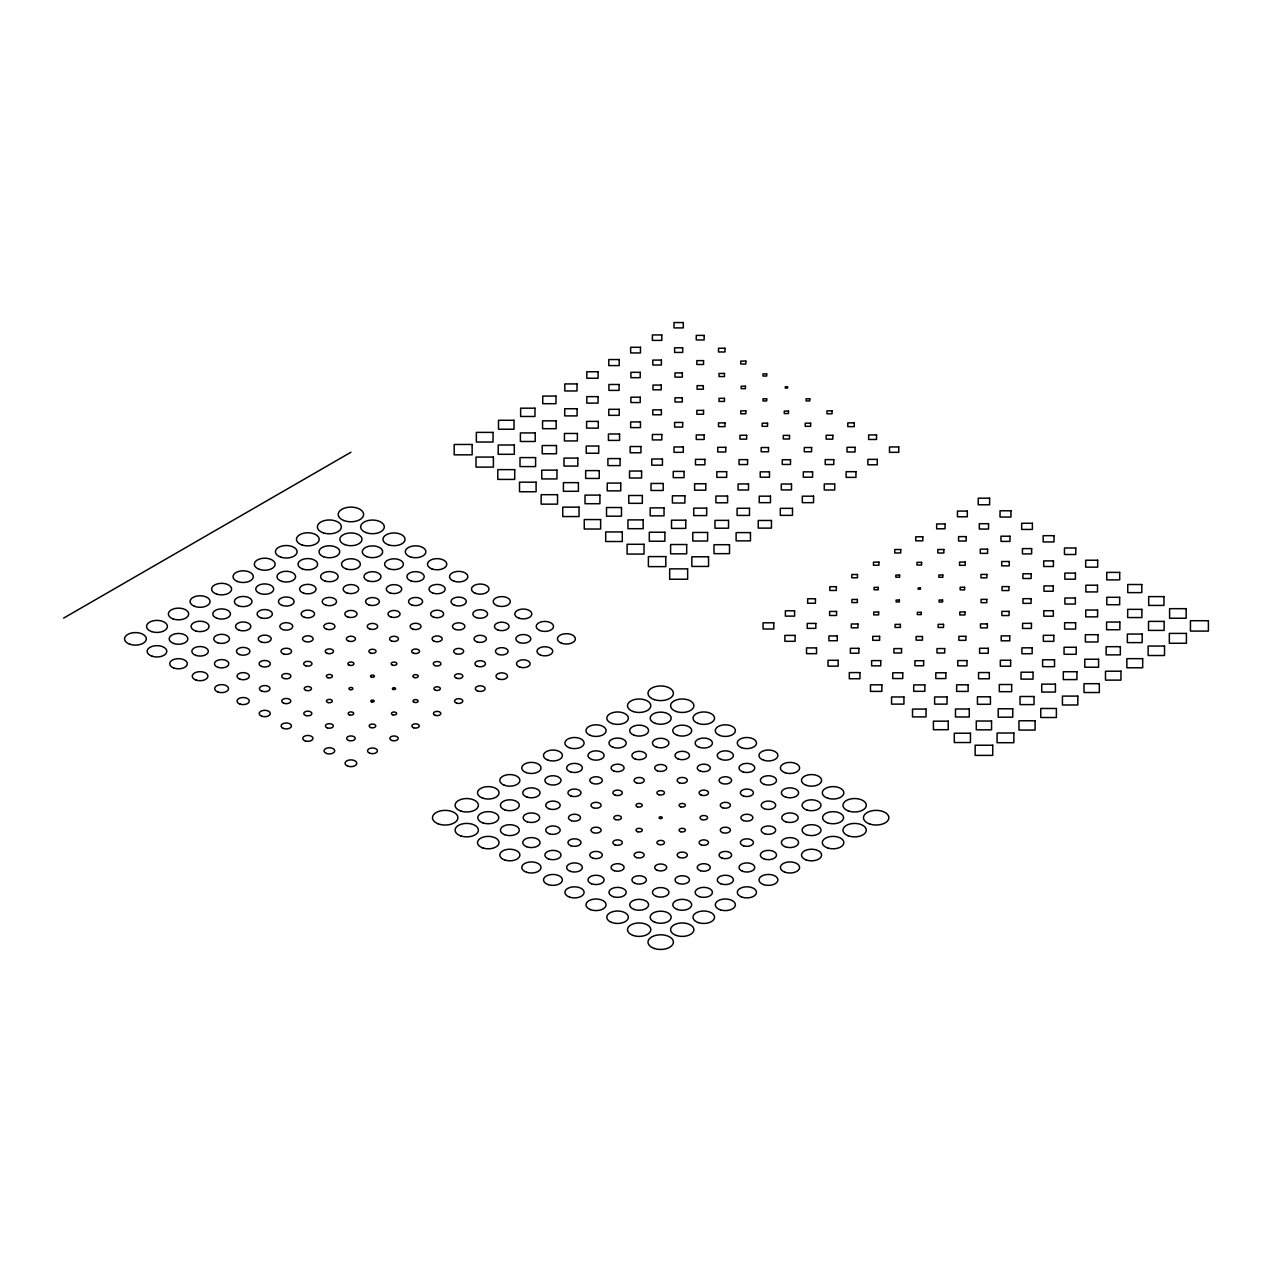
<?xml version="1.0" encoding="UTF-8"?>
<svg xmlns="http://www.w3.org/2000/svg" width="1272" height="1272" viewBox="0 0 1272 1272"><rect width="100%" height="100%" fill="white"/><g stroke="black" fill="none" stroke-linecap="round" stroke-linejoin="round"><path stroke-width="1.5" d="M63.6 618.128L350.929 452.244M683.287 322.547L674.001 322.547L674.001 327.906L683.287 327.906L683.287 322.547M661.806 334.949L652.393 334.949L652.393 340.387L661.806 340.387L661.806 334.949M704.132 335.395L696.261 335.395L696.261 339.942L704.132 339.942L704.132 335.395M640.468 347.288L630.642 347.288L630.642 352.948L640.468 352.948L640.468 347.288M682.682 347.797L674.621 347.797L674.621 352.439L682.682 352.439L682.682 347.797M724.992 348.242L718.505 348.242L718.505 351.978L724.992 351.978L724.992 348.242M619.226 359.547L608.779 359.547L608.779 365.573L619.226 365.573L619.226 359.547M661.376 360.087L652.822 360.087L652.822 365.016L661.376 365.016L661.376 360.087M703.543 360.628L696.849 360.628L696.849 364.492L703.543 364.492L703.543 360.628M745.837 361.089L740.765 361.089L740.765 364.015L745.837 364.015L745.837 361.089M598.078 371.758L586.821 371.758L586.821 378.245L598.078 378.245L598.078 371.758M640.198 372.314L630.912 372.314L630.912 377.673L640.198 377.673L640.198 372.314M682.317 372.887L674.987 372.887L674.987 377.116L682.317 377.116L682.317 372.887M724.452 373.443L719.046 373.443L719.046 376.56L724.452 376.56L724.452 373.443M766.682 373.936L763.009 373.936L763.009 376.051L766.682 376.051L766.682 373.936M576.995 383.921L564.816 383.921L564.816 390.965L576.995 390.965L576.995 383.921M619.098 384.494L608.906 384.494L608.906 390.393L619.098 390.393L619.098 384.494M661.217 385.066L652.997 385.066L652.997 389.82L661.217 389.82L661.217 385.066M703.321 385.639L697.088 385.639L697.088 389.232L703.321 389.232L703.321 385.639M745.424 386.211L741.178 386.211L741.178 388.66L745.424 388.66L745.424 386.211M787.527 386.783L785.269 386.783L785.269 388.087L787.527 388.087L787.527 386.783M555.975 396.069L542.747 396.069L542.747 403.701L555.975 403.701L555.975 396.069M598.078 396.625L586.821 396.625L586.821 403.129L598.078 403.129L598.078 396.625M640.198 397.198L630.912 397.198L630.912 402.556L640.198 402.556L640.198 397.198M682.317 397.77L674.987 397.77L674.987 402L682.317 402L682.317 397.77M724.452 398.327L719.046 398.327L719.046 401.443L724.452 401.443L724.452 398.327M766.682 398.82L763.009 398.82L763.009 400.934L766.682 400.934L766.682 398.82M809.771 398.82L806.114 398.82L806.114 400.934L809.771 400.934L809.771 398.82M534.971 408.185L520.63 408.185L520.63 416.469L534.971 416.469L534.971 408.185M577.091 408.741L564.704 408.741L564.704 415.896L577.091 415.896L577.091 408.741M619.226 409.314L608.779 409.314L608.779 415.34L619.226 415.34L619.226 409.314M661.376 409.854L652.822 409.854L652.822 414.783L661.376 414.783L661.376 409.854M703.543 410.395L696.849 410.395L696.849 414.259L703.543 414.259L703.543 410.395M745.837 410.856L740.765 410.856L740.765 413.782L745.837 413.782L745.837 410.856M788.513 411.095L784.268 411.095L784.268 413.543L788.513 413.543L788.513 411.095M832.031 410.856L826.959 410.856L826.959 413.782L832.031 413.782L832.031 410.856M514.015 420.285L498.497 420.285L498.497 429.236L514.015 429.236L514.015 420.285M556.15 420.841L542.572 420.841L542.572 428.68L556.15 428.68L556.15 420.841M598.285 421.398L586.615 421.398L586.615 428.139L598.285 428.139L598.285 421.398M640.468 421.922L630.642 421.922L630.642 427.599L640.468 427.599L640.468 421.922M682.682 422.447L674.621 422.447L674.621 427.09L682.682 427.09L682.682 422.447M724.992 422.892L718.505 422.892L718.505 426.629L724.992 426.629L724.992 422.892M854.275 422.892L847.804 422.892L847.804 426.629L854.275 426.629L854.275 422.892M767.541 423.21L762.151 423.21L762.151 426.327L767.541 426.327L767.541 423.21M810.646 423.21L805.24 423.21L805.24 426.327L810.646 426.327L810.646 423.21M493.059 432.385L476.348 432.385L476.348 442.036L493.059 442.036L493.059 432.385M535.21 432.925L520.391 432.925L520.391 441.479L535.21 441.479L535.21 432.925M577.377 433.466L564.434 433.466L564.434 440.939L577.377 440.939L577.377 433.466M619.575 433.99L608.429 433.99L608.429 440.414L619.575 440.414L619.575 433.99M661.806 434.483L652.393 434.483L652.393 439.921L661.806 439.921L661.806 434.483M704.132 434.929L696.261 434.929L696.261 439.476L704.132 439.476L704.132 434.929M876.535 434.929L868.649 434.929L868.649 439.476L876.535 439.476L876.535 434.929M746.648 435.278L739.938 435.278L739.938 439.142L746.648 439.142L746.648 435.278M789.515 435.406L783.282 435.406L783.282 438.999L789.515 438.999L789.515 435.406M832.842 435.278L826.148 435.278L826.148 439.142L832.842 439.142L832.842 435.278M472.135 444.469L454.183 444.469L454.183 454.835L472.135 454.835L472.135 444.469M514.301 445.009L498.211 445.009L498.211 454.295L514.301 454.295L514.301 445.009M556.484 445.534L542.222 445.534L542.222 453.754L556.484 453.754L556.484 445.534M598.699 446.043L586.217 446.043L586.217 453.245L598.699 453.245L598.699 446.043M640.945 446.536L630.149 446.536L630.149 452.768L640.945 452.768L640.945 446.536M683.287 446.965L674.001 446.965L674.001 452.323L683.287 452.323L683.287 446.965M898.779 446.965L889.494 446.965L889.494 452.323L898.779 452.323L898.779 446.965M725.771 447.315L717.726 447.315L717.726 451.973L725.771 451.973L725.771 447.315M855.07 447.315L847.025 447.315L847.025 451.973L855.07 451.973L855.07 447.315M768.511 447.537L761.181 447.537L761.181 451.767L768.511 451.767L768.511 447.537M811.6 447.537L804.286 447.537L804.286 451.767L811.6 451.767L811.6 447.537M493.393 457.077L476.014 457.077L476.014 467.11L493.393 467.11L493.393 457.077M535.592 457.586L520.01 457.586L520.01 466.586L535.592 466.586L535.592 457.586M577.822 458.095L563.989 458.095L563.989 466.077L577.822 466.077L577.822 458.095M620.1 458.572L607.905 458.572L607.905 465.6L620.1 465.6L620.1 458.572M662.442 459.001L651.757 459.001L651.757 465.17L662.442 465.17L662.442 459.001M704.911 459.367L695.482 459.367L695.482 464.805L704.911 464.805L704.911 459.367M877.298 459.367L867.886 459.367L867.886 464.805L877.298 464.805L877.298 459.367M747.57 459.621L739.032 459.621L739.032 464.55L747.57 464.55L747.57 459.621M790.5 459.717L782.28 459.717L782.28 464.455L790.5 464.455L790.5 459.717M833.764 459.621L825.226 459.621L825.226 464.55L833.764 464.55L833.764 459.621M514.715 469.638L497.797 469.638L497.797 479.417L514.715 479.417L514.715 469.638M556.961 470.147L541.745 470.147L541.745 478.924L556.961 478.924L556.961 470.147M599.239 470.608L585.661 470.608L585.661 478.447L599.239 478.447L599.239 470.608M641.597 471.038L629.513 471.038L629.513 478.018L641.597 478.018L641.597 471.038M684.05 471.403L673.254 471.403L673.254 477.652L684.05 477.652L684.05 471.403M726.662 471.689L716.836 471.689L716.836 477.366L726.662 477.366L726.662 471.689M855.961 471.689L846.134 471.689L846.134 477.366L855.961 477.366L855.961 471.689M769.481 471.848L760.211 471.848L760.211 477.207L769.481 477.207L769.481 471.848M812.585 471.848L803.3 471.848L803.3 477.207L812.585 477.207L812.585 471.848M536.1 482.183L519.517 482.183L519.517 491.755L536.1 491.755L536.1 482.183M578.394 482.645L563.417 482.645L563.417 491.294L578.394 491.294L578.394 482.645M620.752 483.074L607.253 483.074L607.253 490.865L620.752 490.865L620.752 483.074M663.189 483.455L651.01 483.455L651.01 490.483L663.189 490.483L663.189 483.455M705.769 483.758L694.623 483.758L694.623 490.181L705.769 490.181L705.769 483.758M748.524 483.948L738.078 483.948L738.078 489.99L748.524 489.99L748.524 483.948M834.718 483.948L824.272 483.948L824.272 489.99L834.718 489.99L834.718 483.948M791.502 484.028L781.294 484.028L781.294 489.911L791.502 489.911L791.502 484.028M557.534 494.681L541.172 494.681L541.172 504.141L557.534 504.141L557.534 494.681M599.907 495.11L585.009 495.11L585.009 503.712L599.907 503.712L599.907 495.11M642.344 495.492L628.765 495.492L628.765 503.33L642.344 503.33L642.344 495.492M684.893 495.81L672.411 495.81L672.411 503.012L684.893 503.012L684.893 495.81M727.584 496.032L715.913 496.032L715.913 502.79L727.584 502.79L727.584 496.032M770.466 496.16L759.225 496.16L759.225 502.663L770.466 502.663L770.466 496.16M813.571 496.16L802.314 496.16L802.314 502.663L813.571 502.663L813.571 496.16M989.632 498.195L978.232 498.195L978.232 504.777L989.632 504.777L989.632 498.195M579.046 507.146L562.749 507.146L562.749 516.559L579.046 516.559L579.046 507.146M621.483 507.528L606.521 507.528L606.521 516.178L621.483 516.178L621.483 507.528M664.016 507.862L650.183 507.862L650.183 515.844L664.016 515.844L664.016 507.862M706.676 508.116L693.717 508.116L693.717 515.589L706.676 515.589L706.676 508.116M749.494 508.275L737.108 508.275L737.108 515.43L749.494 515.43L749.494 508.275M792.488 508.339L780.308 508.339L780.308 515.367L792.488 515.367L792.488 508.339M1010.938 510.772L1000.031 510.772L1000.031 517.068L1010.938 517.068L1010.938 510.772M967.308 511.09L957.45 511.09L957.45 516.766L967.308 516.766L967.308 511.09M600.638 519.564L584.261 519.564L584.261 529.025L600.638 529.025L600.638 519.564M643.155 519.898L627.955 519.898L627.955 528.691L643.155 528.691L643.155 519.898M685.783 520.184L671.521 520.184L671.521 528.405L685.783 528.405L685.783 520.184M728.538 520.375L714.959 520.375L714.959 528.214L728.538 528.214L728.538 520.375M771.452 520.471L758.239 520.471L758.239 528.119L771.452 528.119L771.452 520.471M1032.387 523.269L1021.67 523.269L1021.67 529.454L1032.387 529.454L1032.387 523.269M988.551 523.698L979.297 523.698L979.297 529.041L988.551 529.041L988.551 523.698M945.017 523.953L936.653 523.953L936.653 528.786L945.017 528.786L945.017 523.953M622.294 531.95L605.711 531.95L605.711 541.522L622.294 541.522L622.294 531.95M664.89 532.237L649.308 532.237L649.308 541.236L664.89 541.236L664.89 532.237M707.614 532.459L692.795 532.459L692.795 541.013L707.614 541.013L707.614 532.459M750.464 532.602L736.122 532.602L736.122 540.87L750.464 540.87L750.464 532.602M1054.011 535.671L1043.151 535.671L1043.151 541.936L1054.011 541.936L1054.011 535.671M1009.984 536.212L1000.969 536.212L1000.969 541.411L1009.984 541.411L1009.984 536.212M966.195 536.609L958.563 536.609L958.563 541.013L966.195 541.013L966.195 536.609M922.804 536.784L915.761 536.784L915.761 540.838L922.804 540.838L922.804 536.784M644.014 544.289L627.096 544.289L627.096 554.067L644.014 554.067L644.014 544.289M686.689 544.527L670.598 544.527L670.598 553.829L686.689 553.829L686.689 544.527M729.508 544.702L713.99 544.702L713.99 553.654L729.508 553.654L729.508 544.702M1075.778 547.994L1064.473 547.994L1064.473 554.513L1075.778 554.513L1075.778 547.994M1031.624 548.598L1022.434 548.598L1022.434 553.908L1031.624 553.908L1031.624 548.598M987.597 549.138L980.267 549.138L980.267 553.368L987.597 553.368L987.597 549.138M900.719 549.52L894.757 549.52L894.757 552.97L900.719 552.97L900.719 549.52M943.856 549.504L937.798 549.504L937.798 553.002L943.856 553.002L943.856 549.504M665.797 556.595L648.402 556.595L648.402 566.628L665.797 566.628L665.797 556.595M708.552 556.786L691.841 556.786L691.841 566.438L708.552 566.438L708.552 556.786M1097.672 560.221L1085.668 560.221L1085.668 567.153L1097.672 567.153L1097.672 560.221M1053.439 560.888L1043.708 560.888L1043.708 566.501L1053.439 566.501L1053.439 560.888M1009.253 561.509L1001.7 561.509L1001.7 565.865L1009.253 565.865L1009.253 561.509M878.904 562.129L873.467 562.129L873.467 565.261L878.904 565.261L878.904 562.129M965.194 562.065L959.565 562.065L959.565 565.325L965.194 565.325L965.194 562.065M921.596 562.351L916.969 562.351L916.969 565.022L921.596 565.022L921.596 562.351M687.627 568.87L669.676 568.87L669.676 579.237L687.627 579.237L687.627 568.87M1119.694 572.4L1106.751 572.4L1106.751 579.873L1119.694 579.873L1119.694 572.4M1075.412 573.084L1064.839 573.084L1064.839 579.189L1075.412 579.189L1075.412 573.084M1031.131 573.767L1022.911 573.767L1022.911 578.506L1031.131 578.506L1031.131 573.767M857.471 574.499L851.811 574.499L851.811 577.774L857.471 577.774L857.471 574.499M986.897 574.419L980.966 574.419L980.966 577.854L986.897 577.854L986.897 574.419M899.606 575.055L895.854 575.055L895.854 577.218L899.606 577.218L899.606 575.055M942.806 574.992L938.863 574.992L938.863 577.265L942.806 577.265L942.806 574.992M1141.795 584.516L1127.755 584.516L1127.755 592.625L1141.795 592.625L1141.795 584.516M1097.497 585.215L1085.859 585.215L1085.859 591.925L1097.497 591.925L1097.497 585.215M1053.2 585.915L1043.962 585.915L1043.962 591.242L1053.2 591.242L1053.2 585.915M836.356 586.678L829.821 586.678L829.821 590.462L836.356 590.462L836.356 586.678M1008.903 586.599L1002.05 586.599L1002.05 590.542L1008.903 590.542L1008.903 586.599M964.605 587.282L960.153 587.282L960.153 589.858L964.605 589.858L964.605 587.282M878.268 587.378L874.103 587.378L874.103 589.779L878.268 589.779L878.268 587.378M920.419 587.918L918.146 587.918L918.146 589.222L920.419 589.222L920.419 587.918M1163.944 596.616L1148.696 596.616L1148.696 605.424L1163.944 605.424L1163.944 596.616M1119.662 597.299L1106.799 597.299L1106.799 604.725L1119.662 604.725L1119.662 597.299M1075.365 597.999L1064.887 597.999L1064.887 604.041L1075.365 604.041L1075.365 597.999M1031.067 598.683L1022.99 598.683L1022.99 603.357L1031.067 603.357L1031.067 598.683M815.432 598.762L807.64 598.762L807.64 603.262L815.432 603.262L815.432 598.762M857.344 599.446L851.922 599.446L851.922 602.578L857.344 602.578L857.344 599.446M986.786 599.366L981.062 599.366L981.062 602.674L986.786 602.674L986.786 599.366M942.568 600.018L939.086 600.018L939.086 602.022L942.568 602.022L942.568 600.018M899.352 600.082L896.124 600.082L896.124 601.942L899.352 601.942L899.352 600.082M1186.156 608.668L1169.588 608.668L1169.588 618.24L1186.156 618.24L1186.156 608.668M1141.874 609.352L1127.676 609.352L1127.676 617.556L1141.874 617.556L1141.874 609.352M1097.593 610.035L1085.747 610.035L1085.747 616.872L1097.593 616.872L1097.593 610.035M794.603 610.798L785.38 610.798L785.38 616.125L794.603 616.125L794.603 610.798M1053.327 610.719L1043.819 610.719L1043.819 616.205L1053.327 616.205L1053.327 610.719M836.563 611.45L829.598 611.45L829.598 615.473L836.563 615.473L836.563 611.45M1009.094 611.371L1001.859 611.371L1001.859 615.553L1009.094 615.553L1009.094 611.371M964.955 611.975L959.803 611.975L959.803 614.948L964.955 614.948L964.955 611.975M878.65 612.039L873.721 612.039L873.721 614.885L878.65 614.885L878.65 612.039M921.246 612.325L917.319 612.325L917.319 614.599L921.246 614.599L921.246 612.325M1208.4 620.72L1190.449 620.72L1190.449 631.087L1208.4 631.087L1208.4 620.72M1164.134 621.388L1148.521 621.388L1148.521 630.403L1164.134 630.403L1164.134 621.388M1119.869 622.056L1106.576 622.056L1106.576 629.735L1119.869 629.735L1119.869 622.056M773.805 622.803L763.057 622.803L763.057 629.004L773.805 629.004L773.805 622.803M1075.635 622.723L1064.616 622.723L1064.616 629.083L1075.635 629.083L1075.635 622.723M1031.449 623.344L1022.609 623.344L1022.609 628.447L1031.449 628.447L1031.449 623.344M815.829 623.423L807.243 623.423L807.243 628.368L815.829 628.368L815.829 623.423M857.948 623.98L851.318 623.98L851.318 627.812L857.948 627.812L857.948 623.98M987.358 623.916L980.505 623.916L980.505 627.875L987.358 627.875L987.358 623.916M900.385 624.377L895.091 624.377L895.091 627.43L900.385 627.43L900.385 624.377M943.538 624.345L938.132 624.345L938.132 627.462L943.538 627.462L943.538 624.345M1186.41 633.408L1169.334 633.408L1169.334 643.266L1186.41 643.266L1186.41 633.408M1142.177 634.06L1127.358 634.06L1127.358 642.614L1142.177 642.614L1142.177 634.06M1097.975 634.696L1085.382 634.696L1085.382 641.978L1097.975 641.978L1097.975 634.696M795.095 635.396L784.872 635.396L784.872 641.295L795.095 641.295L795.095 635.396M1053.82 635.316L1043.342 635.316L1043.342 641.358L1053.82 641.358L1053.82 635.316M837.246 635.936L828.931 635.936L828.931 640.738L837.246 640.738L837.246 635.936M1009.745 635.873L1001.207 635.873L1001.207 640.802L1009.745 640.802L1009.745 635.873M879.62 636.35L872.751 636.35L872.751 640.325L879.62 640.325L879.62 636.35M965.877 636.318L958.881 636.318L958.881 640.357L965.877 640.357L965.877 636.318M922.454 636.509L916.11 636.509L916.11 640.166L922.454 640.166L922.454 636.509M1164.516 646.049L1148.139 646.049L1148.139 655.509L1164.516 655.509L1164.516 646.049M1120.33 646.685L1106.131 646.685L1106.131 654.873L1120.33 654.873L1120.33 646.685M1076.192 647.273L1064.06 647.273L1064.06 654.285L1076.192 654.285L1076.192 647.273M816.544 647.893L806.528 647.893L806.528 653.665L816.544 653.665L816.544 647.893M1032.149 647.83L1021.909 647.83L1021.909 653.728L1032.149 653.728L1032.149 647.83M988.264 648.275L979.599 648.275L979.599 653.283L988.264 653.283L988.264 648.275M858.886 648.322L850.38 648.322L850.38 653.236L858.886 653.236L858.886 648.322M901.546 648.577L893.914 648.577L893.914 652.981L901.546 652.981L901.546 648.577M944.683 648.561L936.987 648.561L936.987 652.997L944.683 652.997L944.683 648.561M1142.685 658.658L1126.865 658.658L1126.865 667.784L1142.685 667.784L1142.685 658.658M1098.579 659.246L1084.778 659.246L1084.778 667.212L1098.579 667.212L1098.579 659.246M1054.536 659.786L1042.611 659.786L1042.611 666.671L1054.536 666.671L1054.536 659.786M838.168 660.295L828.008 660.295L828.008 666.162L838.168 666.162L838.168 660.295M1010.636 660.248L1000.317 660.248L1000.317 666.21L1010.636 666.21L1010.636 660.248M880.733 660.597L871.638 660.597L871.638 665.844L880.733 665.844L880.733 660.597M923.647 660.709L914.918 660.709L914.918 665.749L923.647 665.749L923.647 660.709M966.974 660.566L957.784 660.566L957.784 665.876L966.974 665.876L966.974 660.566M1120.966 671.203L1105.495 671.203L1105.495 680.123L1120.966 680.123L1120.966 671.203M1076.939 671.727L1063.312 671.727L1063.312 679.598L1076.939 679.598L1076.939 671.727M1033.039 672.204L1021.019 672.204L1021.019 679.137L1033.039 679.137L1033.039 672.204M859.952 672.586L849.314 672.586L849.314 678.739L859.952 678.739L859.952 672.586M989.314 672.554L978.55 672.554L978.55 678.771L989.314 678.771L989.314 672.554M902.738 672.777L892.737 672.777L892.737 678.548L902.738 678.548L902.738 672.777M945.859 672.761L935.81 672.761L935.81 678.564L945.859 678.564L945.859 672.761M1099.326 683.684L1084.014 683.684L1084.014 692.525L1099.326 692.525L1099.326 683.684M1055.426 684.145L1041.736 684.145L1041.736 692.063L1055.426 692.063L1055.426 684.145M1011.669 684.527L999.299 684.527L999.299 691.682L1011.669 691.682L1011.669 684.527M881.878 684.813L870.477 684.813L870.477 691.396L881.878 691.396L881.878 684.813M968.119 684.797L956.639 684.797L956.639 691.412L968.119 691.412L968.119 684.797M924.839 684.893L913.709 684.893L913.709 691.316L924.839 691.316L924.839 684.893M1077.813 696.102L1062.438 696.102L1062.438 704.99L1077.813 704.99L1077.813 696.102M1034.025 696.5L1020.033 696.5L1020.033 704.593L1034.025 704.593L1034.025 696.5M903.931 696.977L891.545 696.977L891.545 704.116L903.931 704.116L903.931 696.977M947.036 696.961L934.618 696.961L934.618 704.132L947.036 704.132L947.036 696.961M990.427 696.802L977.437 696.802L977.437 704.291L990.427 704.291L990.427 696.802M1056.396 708.472L1040.75 708.472L1040.75 717.503L1056.396 717.503L1056.396 708.472M1012.751 708.79L998.218 708.79L998.218 717.185L1012.751 717.185L1012.751 708.79M926.048 709.076L912.517 709.076L912.517 716.899L926.048 716.899L926.048 709.076M969.28 708.997L955.479 708.997L955.479 716.979L969.28 716.979L969.28 708.997M1035.09 720.779L1018.967 720.779L1018.967 730.08L1035.09 730.08L1035.09 720.779M948.228 721.16L933.425 721.16L933.425 729.699L948.228 729.699L948.228 721.16M991.556 721.017L976.292 721.017L976.292 729.842L991.556 729.842L991.556 721.017M1013.864 733.022L997.089 733.022L997.089 742.705L1013.864 742.705L1013.864 733.022M970.457 733.213L954.302 733.213L954.302 742.53L970.457 742.53L970.457 733.213M992.717 745.233L975.147 745.233L975.147 755.393L992.717 755.393L992.717 745.233M561.397 643.139A8.968 5.168 0 0 0 575.357 639.228A8.968 5.168 0 0 0 562.494 634.203A8.968 5.168 0 0 0 561.397 643.139M540.012 630.546A8.65 4.993 0 0 0 553.495 626.778A8.65 4.993 0 0 0 541.093 621.928A8.65 4.993 0 0 0 540.012 630.546M519.056 618.224A8.506 4.913 0 0 0 531.823 613.978A8.506 4.913 0 0 0 519.056 609.717A8.506 4.913 0 0 0 519.056 618.224M496.97 605.615A8.538 4.929 0 0 0 510.295 601.879A8.538 4.929 0 0 0 498.036 597.093A8.538 4.929 0 0 0 496.97 605.615M475.315 593.277A8.761 5.056 0 0 0 488.957 589.461A8.761 5.056 0 0 0 476.396 584.548A8.761 5.056 0 0 0 475.315 593.277M454.104 581.225A9.143 5.279 0 0 0 467.81 576.645A9.143 5.279 0 0 0 454.104 572.082A9.143 5.279 0 0 0 454.104 581.225M431.701 568.822A9.651 5.581 0 0 0 446.742 564.609A9.651 5.581 0 0 0 432.893 559.203A9.651 5.581 0 0 0 431.701 568.822M410.427 556.913A10.287 5.947 0 0 0 425.866 551.762A10.287 5.947 0 0 0 410.427 546.626A10.287 5.947 0 0 0 410.427 556.913M388.517 544.845A11.019 6.36 0 0 0 405.037 539.328A11.019 6.36 0 0 0 388.517 533.811A11.019 6.36 0 0 0 388.517 544.845M365.843 532.539A11.83 6.837 0 0 0 384.271 527.371A11.83 6.837 0 0 0 367.306 520.741A11.83 6.837 0 0 0 365.843 532.539M343.806 520.518A12.704 7.33 0 0 0 363.585 514.969A12.704 7.33 0 0 0 345.38 507.846A12.704 7.33 0 0 0 343.806 520.518M540.457 655.064A7.871 4.547 0 0 0 552.716 651.63A7.871 4.547 0 0 0 541.427 647.21A7.871 4.547 0 0 0 540.457 655.064M519.564 642.614A7.505 4.341 0 0 0 530.822 638.862A7.505 4.341 0 0 0 519.564 635.11A7.505 4.341 0 0 0 519.564 642.614M498.099 630.085A7.346 4.245 0 0 0 509.102 626.412A7.346 4.245 0 0 0 498.099 622.739A7.346 4.245 0 0 0 498.099 630.085M476.523 617.667A7.394 4.261 0 0 0 487.605 613.978A7.394 4.261 0 0 0 476.523 610.29A7.394 4.261 0 0 0 476.523 617.667M454.39 605.186A7.632 4.404 0 0 0 466.283 601.847A7.632 4.404 0 0 0 455.328 597.57A7.632 4.404 0 0 0 454.39 605.186M432.591 592.959A8.077 4.659 0 0 0 445.168 589.429A8.077 4.659 0 0 0 433.593 584.897A8.077 4.659 0 0 0 432.591 592.959M411.238 580.986A8.666 5.008 0 0 0 424.228 576.645A8.666 5.008 0 0 0 411.238 572.321A8.666 5.008 0 0 0 411.238 580.986M388.771 568.695A9.381 5.406 0 0 0 403.367 564.593A9.381 5.406 0 0 0 389.932 559.346A9.381 5.406 0 0 0 388.771 568.695M366.765 556.643A10.176 5.883 0 0 0 382.634 552.191A10.176 5.883 0 0 0 368.021 546.483A10.176 5.883 0 0 0 366.765 556.643M344.728 544.607A11.051 6.376 0 0 0 361.948 539.789A11.051 6.376 0 0 0 346.095 533.588A11.051 6.376 0 0 0 344.728 544.607M323.374 532.873A11.989 6.917 0 0 0 341.357 526.894A11.989 6.917 0 0 0 323.374 520.9A11.989 6.917 0 0 0 323.374 532.873M519.914 667.148A6.821 3.927 0 0 0 530.138 663.745A6.821 3.927 0 0 0 519.914 660.327A6.821 3.927 0 0 0 519.914 667.148M498.576 654.492A6.376 3.689 0 0 0 508.148 651.296A6.376 3.689 0 0 0 498.576 648.116A6.376 3.689 0 0 0 498.576 654.492M477.127 641.947A6.185 3.562 0 0 0 486.397 638.862A6.185 3.562 0 0 0 477.127 635.762A6.185 3.562 0 0 0 477.127 641.947M455.551 629.529A6.233 3.593 0 0 0 464.9 626.412A6.233 3.593 0 0 0 455.551 623.296A6.233 3.593 0 0 0 455.551 629.529M433.45 617.095A6.535 3.768 0 0 0 443.642 614.249A6.535 3.768 0 0 0 434.261 610.576A6.535 3.768 0 0 0 433.45 617.095M411.619 604.9A7.06 4.07 0 0 0 422.606 601.831A7.06 4.07 0 0 0 412.494 597.872A7.06 4.07 0 0 0 411.619 604.9M390.154 592.959A7.727 4.468 0 0 0 401.745 589.095A7.727 4.468 0 0 0 390.154 585.231A7.727 4.468 0 0 0 390.154 592.959M367.688 580.732A8.538 4.929 0 0 0 380.98 576.995A8.538 4.929 0 0 0 368.737 572.225A8.538 4.929 0 0 0 367.688 580.732M346.207 568.918A9.413 5.438 0 0 0 360.342 564.212A9.413 5.438 0 0 0 346.207 559.505A9.413 5.438 0 0 0 346.207 568.918M323.565 556.723A10.367 5.978 0 0 0 339.704 552.191A10.367 5.978 0 0 0 324.853 546.388A10.367 5.978 0 0 0 323.565 556.723M302.148 545.004A11.353 6.551 0 0 0 319.177 539.328A11.353 6.551 0 0 0 302.148 533.652A11.353 6.551 0 0 0 302.148 545.004M498.513 678.962A5.804 3.355 0 0 0 507.56 676.418A5.804 3.355 0 0 0 499.228 673.174A5.804 3.355 0 0 0 498.513 678.962M477.254 666.258A5.279 3.037 0 0 0 485.475 663.952A5.279 3.037 0 0 0 477.906 660.995A5.279 3.037 0 0 0 477.254 666.258M455.853 653.697A5.008 2.894 0 0 0 463.676 651.503A5.008 2.894 0 0 0 456.473 648.688A5.008 2.894 0 0 0 455.853 653.697M434.277 641.295A5.088 2.942 0 0 0 442.195 639.069A5.088 2.942 0 0 0 434.897 636.223A5.088 2.942 0 0 0 434.277 641.295M412.844 629.147A5.47 3.148 0 0 0 421.032 626.412A5.47 3.148 0 0 0 412.844 623.678A5.47 3.148 0 0 0 412.844 629.147M390.981 617.015A6.09 3.514 0 0 0 400.108 613.978A6.09 3.514 0 0 0 390.981 610.926A6.09 3.514 0 0 0 390.981 617.015M369.023 604.979A6.885 3.975 0 0 0 379.358 601.529A6.885 3.975 0 0 0 369.023 598.094A6.885 3.975 0 0 0 369.023 604.979M347.033 592.99A7.775 4.5 0 0 0 358.704 589.095A7.775 4.5 0 0 0 347.033 585.2A7.775 4.5 0 0 0 347.033 592.99M324.996 581.034A8.745 5.056 0 0 0 338.129 576.645A8.745 5.056 0 0 0 324.996 572.273A8.745 5.056 0 0 0 324.996 581.034M302.354 568.886A9.779 5.644 0 0 0 317.571 564.609A9.779 5.644 0 0 0 303.547 559.139A9.779 5.644 0 0 0 302.354 568.886M280.858 557.184A10.828 6.249 0 0 0 297.091 551.762A10.828 6.249 0 0 0 280.858 546.356A10.828 6.249 0 0 0 280.858 557.184M477.477 690.966A4.881 2.814 0 0 0 485.093 688.82A4.881 2.814 0 0 0 478.081 686.085A4.881 2.814 0 0 0 477.477 690.966M456.568 678.278A4.213 2.433 0 0 0 462.881 676.179A4.213 2.433 0 0 0 456.568 674.081A4.213 2.433 0 0 0 456.568 678.278M435.199 665.669A3.848 2.226 0 0 0 440.971 663.745A3.848 2.226 0 0 0 435.199 661.806A3.848 2.226 0 0 0 435.199 665.669M413.591 653.267A3.943 2.274 0 0 0 419.522 651.296A3.943 2.274 0 0 0 413.591 649.324A3.943 2.274 0 0 0 413.591 653.267M391.522 640.993A4.452 2.576 0 0 0 398.47 639.037A4.452 2.576 0 0 0 392.078 636.541A4.452 2.576 0 0 0 391.522 640.993M369.85 629.036A5.231 3.021 0 0 0 377.705 626.412A5.231 3.021 0 0 0 369.85 623.805A5.231 3.021 0 0 0 369.85 629.036M347.844 617.047A6.153 3.562 0 0 0 357.082 613.978A6.153 3.562 0 0 0 347.844 610.894A6.153 3.562 0 0 0 347.844 617.047M325.791 605.122A7.155 4.134 0 0 0 336.539 601.529A7.155 4.134 0 0 0 325.791 597.951A7.155 4.134 0 0 0 325.791 605.122M303.722 593.197A8.22 4.738 0 0 0 316.044 589.095A8.22 4.738 0 0 0 303.722 584.977A8.22 4.738 0 0 0 303.722 593.197M281.621 581.304A9.302 5.374 0 0 0 295.581 576.645A9.302 5.374 0 0 0 281.621 572.003A9.302 5.374 0 0 0 281.621 581.304M259.52 569.411A10.399 6.01 0 0 0 275.134 564.212A10.399 6.01 0 0 0 259.52 559.012A10.399 6.01 0 0 0 259.52 569.411M456.6 703.13A4.134 2.385 0 0 0 462.801 701.063A4.134 2.385 0 0 0 456.6 698.996A4.134 2.385 0 0 0 456.6 703.13M435.501 690.235A3.244 1.876 0 0 0 440.351 688.629A3.244 1.876 0 0 0 435.501 687.007A3.244 1.876 0 0 0 435.501 690.235M414.227 677.531A2.703 1.558 0 0 0 418.265 676.179A2.703 1.558 0 0 0 414.227 674.828A2.703 1.558 0 0 0 414.227 677.531M392.412 665.113A2.862 1.654 0 0 0 396.864 663.857A2.862 1.654 0 0 0 392.778 662.251A2.862 1.654 0 0 0 392.412 665.113M370.677 653.093A3.593 2.067 0 0 0 376.051 651.296A3.593 2.067 0 0 0 370.677 649.499A3.593 2.067 0 0 0 370.677 653.093M348.639 641.136A4.547 2.623 0 0 0 355.476 638.862A4.547 2.623 0 0 0 348.639 636.588A4.547 2.623 0 0 0 348.639 641.136M326.57 629.227A5.613 3.244 0 0 0 334.981 626.412A5.613 3.244 0 0 0 326.57 623.614A5.613 3.244 0 0 0 326.57 629.227M304.469 617.333A6.71 3.88 0 0 0 314.534 613.978A6.71 3.88 0 0 0 304.469 610.624A6.71 3.88 0 0 0 304.469 617.333M282.352 605.456A7.839 4.532 0 0 0 294.118 601.529A7.839 4.532 0 0 0 282.352 597.617A7.839 4.532 0 0 0 282.352 605.456M259.695 593.388A8.968 5.183 0 0 0 273.671 589.461A8.968 5.183 0 0 0 260.808 584.436A8.968 5.183 0 0 0 259.695 593.388M237.498 581.495A10.112 5.835 0 0 0 253.271 577.075A10.112 5.835 0 0 0 238.754 571.398A10.112 5.835 0 0 0 237.498 581.495M435.278 715.357A3.689 2.131 0 0 0 440.812 713.513A3.689 2.131 0 0 0 435.278 711.652A3.689 2.131 0 0 0 435.278 715.357M414.29 702.351A2.56 1.479 0 0 0 418.138 701.063A2.56 1.479 0 0 0 414.29 699.775A2.56 1.479 0 0 0 414.29 702.351M393.223 689.424A1.606 0.922 0 0 0 395.624 688.629A1.606 0.922 0 0 0 393.223 687.818A1.606 0.922 0 0 0 393.223 689.424M371.376 677.117A1.956 1.129 0 0 0 374.413 676.259A1.956 1.129 0 0 0 371.615 675.162A1.956 1.129 0 0 0 371.376 677.117M349.228 665.192A3.037 1.749 0 0 0 353.95 663.873A3.037 1.749 0 0 0 349.593 662.171A3.037 1.749 0 0 0 349.228 665.192M327.031 653.299A4.166 2.401 0 0 0 333.534 651.471A4.166 2.401 0 0 0 327.556 649.133A4.166 2.401 0 0 0 327.031 653.299M305.169 641.517A5.327 3.069 0 0 0 313.151 638.862A5.327 3.069 0 0 0 305.169 636.191A5.327 3.069 0 0 0 305.169 641.517M283.036 629.656A6.487 3.737 0 0 0 292.767 626.412A6.487 3.737 0 0 0 283.036 623.169A6.487 3.737 0 0 0 283.036 629.656M260.903 617.795A7.648 4.42 0 0 0 272.367 613.978A7.648 4.42 0 0 0 260.903 610.147A7.648 4.42 0 0 0 260.903 617.795M238.246 605.742A8.809 5.088 0 0 0 251.967 601.894A8.809 5.088 0 0 0 239.327 596.966A8.809 5.088 0 0 0 238.246 605.742M216.638 594.088A9.969 5.756 0 0 0 231.599 589.095A9.969 5.756 0 0 0 216.638 584.102A9.969 5.756 0 0 0 216.638 594.088M413.718 727.807A3.721 2.147 0 0 0 419.283 725.946A3.721 2.147 0 0 0 413.718 724.086A3.721 2.147 0 0 0 413.718 727.807M392.714 714.8A2.608 1.495 0 0 0 396.625 713.513A2.608 1.495 0 0 0 392.714 712.209A2.608 1.495 0 0 0 392.714 714.8M371.631 701.905A1.685 0.97 0 0 0 374.159 701.063A1.685 0.97 0 0 0 371.631 700.22A1.685 0.97 0 0 0 371.631 701.905M349.8 689.583A2.003 1.161 0 0 0 352.916 688.708A2.003 1.161 0 0 0 350.038 687.58A2.003 1.161 0 0 0 349.8 689.583M327.842 677.706A3.053 1.765 0 0 0 332.437 676.179A3.053 1.765 0 0 0 327.842 674.653A3.053 1.765 0 0 0 327.842 677.706M305.725 665.828A4.182 2.417 0 0 0 312.006 663.745A4.182 2.417 0 0 0 305.725 661.647A4.182 2.417 0 0 0 305.725 665.828M283.608 653.967A5.342 3.085 0 0 0 291.606 651.296A5.342 3.085 0 0 0 283.608 648.625A5.342 3.085 0 0 0 283.608 653.967M261.476 642.106A6.503 3.752 0 0 0 271.222 638.862A6.503 3.752 0 0 0 261.476 635.603A6.503 3.752 0 0 0 261.476 642.106M238.882 630.069A7.648 4.42 0 0 0 250.807 626.73A7.648 4.42 0 0 0 239.836 622.437A7.648 4.42 0 0 0 238.882 630.069M216.685 618.192A8.825 5.088 0 0 0 230.423 614.344A8.825 5.088 0 0 0 217.782 609.399A8.825 5.088 0 0 0 216.685 618.192M194.489 606.299A9.985 5.756 0 0 0 210.039 601.942A9.985 5.756 0 0 0 195.713 596.345A9.985 5.756 0 0 0 194.489 606.299M391.919 740.479A4.182 2.417 0 0 0 398.216 738.396A4.182 2.417 0 0 0 391.919 736.297A4.182 2.417 0 0 0 391.919 740.479M370.82 727.6A3.307 1.908 0 0 0 375.781 725.946A3.307 1.908 0 0 0 370.82 724.293A3.307 1.908 0 0 0 370.82 727.6M349.53 714.912A2.798 1.622 0 0 0 353.711 713.513A2.798 1.622 0 0 0 349.53 712.113A2.798 1.622 0 0 0 349.53 714.912M327.906 702.542A2.942 1.701 0 0 0 332.326 701.063A2.942 1.701 0 0 0 327.906 699.584A2.942 1.701 0 0 0 327.906 702.542M305.995 690.442A3.657 2.115 0 0 0 311.481 688.629A3.657 2.115 0 0 0 305.995 686.801A3.657 2.115 0 0 0 305.995 690.442M283.974 678.485A4.595 2.655 0 0 0 290.875 676.179A4.595 2.655 0 0 0 283.974 673.874A4.595 2.655 0 0 0 283.974 678.485M261.555 666.448A5.644 3.26 0 0 0 270.364 663.968A5.644 3.26 0 0 0 262.255 660.804A5.644 3.26 0 0 0 261.555 666.448M239.39 654.524A6.742 3.896 0 0 0 249.9 651.582A6.742 3.896 0 0 0 240.233 647.798A6.742 3.896 0 0 0 239.39 654.524M217.703 642.789A7.871 4.547 0 0 0 229.485 638.862A7.871 4.547 0 0 0 217.703 634.919A7.871 4.547 0 0 0 217.703 642.789M195.586 630.912A8.999 5.199 0 0 0 209.069 626.412A8.999 5.199 0 0 0 195.586 621.913A8.999 5.199 0 0 0 195.586 630.912M172.849 618.828A10.144 5.851 0 0 0 188.638 614.392A10.144 5.851 0 0 0 174.105 608.716A10.144 5.851 0 0 0 172.849 618.828M369.691 753.199A4.961 2.862 0 0 0 377.418 751.037A4.961 2.862 0 0 0 370.311 748.254A4.961 2.862 0 0 0 369.691 753.199M348.782 740.527A4.293 2.48 0 0 0 355.222 738.396A4.293 2.48 0 0 0 348.782 736.25A4.293 2.48 0 0 0 348.782 740.527M327.397 727.918A3.943 2.274 0 0 0 333.328 725.946A3.943 2.274 0 0 0 327.397 723.975A3.943 2.274 0 0 0 327.397 727.918M305.805 715.532A4.039 2.337 0 0 0 311.863 713.513A4.039 2.337 0 0 0 305.805 711.477A4.039 2.337 0 0 0 305.805 715.532M283.736 703.241A4.532 2.623 0 0 0 290.795 701.254A4.532 2.623 0 0 0 284.292 698.71A4.532 2.623 0 0 0 283.736 703.241M262.08 691.268A5.295 3.053 0 0 0 270.03 688.629A5.295 3.053 0 0 0 262.08 685.974A5.295 3.053 0 0 0 262.08 691.268M240.074 679.28A6.217 3.593 0 0 0 249.392 676.179A6.217 3.593 0 0 0 240.074 673.079A6.217 3.593 0 0 0 240.074 679.28M218.021 667.339A7.203 4.166 0 0 0 228.833 663.745A7.203 4.166 0 0 0 218.021 660.136A7.203 4.166 0 0 0 218.021 667.339M195.952 655.43A8.252 4.77 0 0 0 208.338 651.296A8.252 4.77 0 0 0 195.952 647.178A8.252 4.77 0 0 0 195.952 655.43M173.867 643.521A9.333 5.39 0 0 0 187.859 638.862A9.333 5.39 0 0 0 173.867 634.187A9.333 5.39 0 0 0 173.867 643.521M151.766 631.628A10.43 6.026 0 0 0 167.411 626.412A10.43 6.026 0 0 0 151.766 621.197A10.43 6.026 0 0 0 151.766 631.628M347.622 766.094A5.883 3.403 0 0 0 356.796 763.518A5.883 3.403 0 0 0 348.353 760.211A5.883 3.403 0 0 0 347.622 766.094M326.697 753.517A5.358 3.101 0 0 0 334.743 750.83A5.358 3.101 0 0 0 326.697 748.143A5.358 3.101 0 0 0 326.697 753.517M305.264 740.94A5.12 2.957 0 0 0 312.944 738.396A5.12 2.957 0 0 0 305.264 735.836A5.12 2.957 0 0 0 305.264 740.94M283.37 728.427A5.183 2.989 0 0 0 291.447 726.153A5.183 2.989 0 0 0 284.006 723.259A5.183 2.989 0 0 0 283.37 728.427M261.619 716.168A5.549 3.212 0 0 0 270.268 713.735A5.549 3.212 0 0 0 262.302 710.619A5.549 3.212 0 0 0 261.619 716.168M240.09 704.147A6.169 3.562 0 0 0 249.344 701.063A6.169 3.562 0 0 0 240.09 697.978A6.169 3.562 0 0 0 240.09 704.147M218.148 692.095A6.948 4.007 0 0 0 228.578 688.629A6.948 4.007 0 0 0 218.148 685.147A6.948 4.007 0 0 0 218.148 692.095M196.158 680.107A7.839 4.532 0 0 0 207.924 676.179A7.839 4.532 0 0 0 196.158 672.268A7.839 4.532 0 0 0 196.158 680.107M173.596 667.943A8.809 5.088 0 0 0 187.302 664.095A8.809 5.088 0 0 0 174.677 659.166A8.809 5.088 0 0 0 173.596 667.943M152.068 656.209A9.81 5.66 0 0 0 166.791 651.296A9.81 5.66 0 0 0 152.068 646.399A9.81 5.66 0 0 0 152.068 656.209M129.998 644.284A10.86 6.265 0 0 0 146.296 638.862A10.86 6.265 0 0 0 129.998 633.424A10.86 6.265 0 0 0 129.998 644.284M438.077 823.779A12.704 7.33 0 0 0 457.872 818.23A12.704 7.33 0 0 0 439.651 811.107A12.704 7.33 0 0 0 438.077 823.779M460.925 835.974A11.655 6.726 0 0 0 478.399 830.139A11.655 6.726 0 0 0 460.925 824.32A11.655 6.726 0 0 0 460.925 835.974M482.915 847.963A10.748 6.201 0 0 0 499.053 842.589A10.748 6.201 0 0 0 482.915 837.214A10.748 6.201 0 0 0 482.915 847.963M504.825 860.047A10.049 5.804 0 0 0 519.898 855.023A10.049 5.804 0 0 0 504.825 849.998A10.049 5.804 0 0 0 504.825 860.047M526.592 872.274A9.604 5.549 0 0 0 540.998 867.472A9.604 5.549 0 0 0 526.592 862.67A9.604 5.549 0 0 0 526.592 872.274M548.216 884.628A9.445 5.454 0 0 0 562.399 879.906A9.445 5.454 0 0 0 548.216 875.184A9.445 5.454 0 0 0 548.216 884.628M569.697 897.158A9.604 5.549 0 0 0 584.102 892.356A9.604 5.549 0 0 0 569.697 887.554A9.604 5.549 0 0 0 569.697 897.158M590.415 909.591A10.049 5.804 0 0 0 606.076 905.203A10.049 5.804 0 0 0 591.655 899.574A10.049 5.804 0 0 0 590.415 909.591M611.562 922.375A10.748 6.201 0 0 0 628.32 917.668A10.748 6.201 0 0 0 612.897 911.642A10.748 6.201 0 0 0 611.562 922.375M633.313 935.492A11.655 6.726 0 0 0 650.787 929.673A11.655 6.726 0 0 0 633.313 923.854A11.655 6.726 0 0 0 633.313 935.492M654.349 948.467A12.704 7.33 0 0 0 673.397 942.123A12.704 7.33 0 0 0 654.349 935.763A12.704 7.33 0 0 0 654.349 948.467M460.925 811.091A11.655 6.726 0 0 0 478.399 805.255A11.655 6.726 0 0 0 460.925 799.436A11.655 6.726 0 0 0 460.925 811.091M483.058 822.936A10.478 6.042 0 0 0 498.783 817.705A10.478 6.042 0 0 0 483.058 812.458A10.478 6.042 0 0 0 483.058 822.936M504.555 834.655A9.445 5.454 0 0 0 519.278 830.537A9.445 5.454 0 0 0 505.715 825.242A9.445 5.454 0 0 0 504.555 834.655M526.56 846.707A8.618 4.977 0 0 0 539.996 842.938A8.618 4.977 0 0 0 527.626 838.105A8.618 4.977 0 0 0 526.56 846.707M548.423 858.886A8.077 4.659 0 0 0 561 855.356A8.077 4.659 0 0 0 549.425 850.841A8.077 4.659 0 0 0 548.423 858.886M570.556 871.399A7.871 4.547 0 0 0 582.369 867.472A7.871 4.547 0 0 0 570.556 863.529A7.871 4.547 0 0 0 570.556 871.399M591.528 883.77A8.077 4.659 0 0 0 604.089 880.24A8.077 4.659 0 0 0 592.514 875.724A8.077 4.659 0 0 0 591.528 883.77M613.279 896.665A8.618 4.977 0 0 0 626.206 892.356A8.618 4.977 0 0 0 613.279 888.047A8.618 4.977 0 0 0 613.279 896.665M634.426 909.512A9.445 5.454 0 0 0 648.593 904.789A9.445 5.454 0 0 0 634.426 900.067A9.445 5.454 0 0 0 634.426 909.512M654.826 922.248A10.478 6.042 0 0 0 671.139 917.668A10.478 6.042 0 0 0 656.114 911.786A10.478 6.042 0 0 0 654.826 922.248M676.418 935.492A11.655 6.726 0 0 0 693.892 929.673A11.655 6.726 0 0 0 676.418 923.854A11.655 6.726 0 0 0 676.418 935.492M482.915 798.196A10.748 6.201 0 0 0 499.053 792.822A10.748 6.201 0 0 0 482.915 787.447A10.748 6.201 0 0 0 482.915 798.196M505.127 809.978A9.445 5.454 0 0 0 519.294 805.255A9.445 5.454 0 0 0 505.127 800.533A9.445 5.454 0 0 0 505.127 809.978M527.26 821.823A8.252 4.77 0 0 0 539.662 817.705A8.252 4.77 0 0 0 527.26 813.571A8.252 4.77 0 0 0 527.26 821.823M549.313 833.78A7.266 4.198 0 0 0 560.205 830.139A7.266 4.198 0 0 0 549.313 826.514A7.266 4.198 0 0 0 549.313 833.78M570.81 845.721A6.567 3.784 0 0 0 581.034 842.859A6.567 3.784 0 0 0 571.621 839.17A6.567 3.784 0 0 0 570.81 845.721M592.514 858.043A6.312 3.641 0 0 0 602.34 855.293A6.312 3.641 0 0 0 593.293 851.747A6.312 3.641 0 0 0 592.514 858.043M614.312 870.748A6.567 3.784 0 0 0 624.155 867.472A6.567 3.784 0 0 0 614.312 864.181A6.567 3.784 0 0 0 614.312 870.748M635.078 883.372A7.266 4.198 0 0 0 646.383 880.208A7.266 4.198 0 0 0 635.968 876.138A7.266 4.198 0 0 0 635.078 883.372M656.559 896.474A8.252 4.77 0 0 0 668.945 892.356A8.252 4.77 0 0 0 656.559 888.222A8.252 4.77 0 0 0 656.559 896.474M677.515 909.512A9.445 5.454 0 0 0 691.682 904.789A9.445 5.454 0 0 0 677.515 900.067A9.445 5.454 0 0 0 677.515 909.512M698.408 922.613A10.748 6.201 0 0 0 714.546 917.239A10.748 6.201 0 0 0 698.408 911.849A10.748 6.201 0 0 0 698.408 922.613M504.221 785.19A10.049 5.804 0 0 0 519.866 780.785A10.049 5.804 0 0 0 505.461 775.157A10.049 5.804 0 0 0 504.221 785.19M527.085 797.131A8.618 4.977 0 0 0 540.012 792.822A8.618 4.977 0 0 0 527.085 788.513A8.618 4.977 0 0 0 527.085 797.131M548.884 808.738A7.266 4.198 0 0 0 560.189 805.558A7.266 4.198 0 0 0 549.774 801.487A7.266 4.198 0 0 0 548.884 808.738M571.478 820.726A6.042 3.482 0 0 0 580.541 817.705A6.042 3.482 0 0 0 571.478 814.684A6.042 3.482 0 0 0 571.478 820.726M593.181 832.588A5.104 2.957 0 0 0 601.147 830.346A5.104 2.957 0 0 0 593.817 827.484A5.104 2.957 0 0 0 593.181 832.588M614.933 844.847A4.738 2.735 0 0 0 622.326 842.779A4.738 2.735 0 0 0 615.521 840.124A4.738 2.735 0 0 0 614.933 844.847M636.588 857.582A5.104 2.957 0 0 0 644.252 855.023A5.104 2.957 0 0 0 636.588 852.479A5.104 2.957 0 0 0 636.588 857.582M657.306 870.35A6.042 3.482 0 0 0 666.719 867.711A6.042 3.482 0 0 0 658.053 864.324A6.042 3.482 0 0 0 657.306 870.35M678.612 883.531A7.266 4.198 0 0 0 689.504 879.906A7.266 4.198 0 0 0 678.612 876.281A7.266 4.198 0 0 0 678.612 883.531M699.473 896.665A8.618 4.977 0 0 0 712.415 892.356A8.618 4.977 0 0 0 699.473 888.047A8.618 4.977 0 0 0 699.473 896.665M720.318 909.814A10.049 5.804 0 0 0 735.391 904.789A10.049 5.804 0 0 0 720.318 899.765A10.049 5.804 0 0 0 720.318 909.814M526.02 772.533A9.604 5.549 0 0 0 540.982 768.336A9.604 5.549 0 0 0 527.196 762.946A9.604 5.549 0 0 0 526.02 772.533M548.916 784.411A8.077 4.659 0 0 0 561.016 780.372A8.077 4.659 0 0 0 548.916 776.349A8.077 4.659 0 0 0 548.916 784.411M570.81 795.954A6.567 3.784 0 0 0 581.034 793.092A6.567 3.784 0 0 0 571.621 789.403A6.567 3.784 0 0 0 570.81 795.954M593.181 807.704A5.104 2.957 0 0 0 601.147 805.478A5.104 2.957 0 0 0 593.817 802.6A5.104 2.957 0 0 0 593.181 807.704M615.68 819.613A3.816 2.21 0 0 0 621.42 817.705A3.816 2.21 0 0 0 615.68 815.797A3.816 2.21 0 0 0 615.68 819.613M637.558 831.729A3.164 1.829 0 0 0 642.312 830.139A3.164 1.829 0 0 0 637.558 828.565A3.164 1.829 0 0 0 637.558 831.729M658.785 844.497A3.816 2.21 0 0 0 664.509 842.589A3.816 2.21 0 0 0 658.785 840.681A3.816 2.21 0 0 0 658.785 844.497M679.375 857.471A5.104 2.957 0 0 0 687.341 855.229A5.104 2.957 0 0 0 680.011 852.367A5.104 2.957 0 0 0 679.375 857.471M700.506 870.748A6.567 3.784 0 0 0 710.348 867.472A6.567 3.784 0 0 0 700.506 864.181A6.567 3.784 0 0 0 700.506 870.748M720.811 883.77A8.077 4.659 0 0 0 733.388 880.24A8.077 4.659 0 0 0 721.812 875.724A8.077 4.659 0 0 0 720.811 883.77M741.512 896.935A9.604 5.549 0 0 0 756.474 892.737A9.604 5.549 0 0 0 742.689 887.363A9.604 5.549 0 0 0 741.512 896.935M548.216 760.227A9.445 5.454 0 0 0 562.399 755.489A9.445 5.454 0 0 0 548.216 750.766A9.445 5.454 0 0 0 548.216 760.227M570.556 771.881A7.871 4.547 0 0 0 582.369 767.938A7.871 4.547 0 0 0 570.556 763.995A7.871 4.547 0 0 0 570.556 771.881M592.514 783.393A6.312 3.641 0 0 0 602.34 780.642A6.312 3.641 0 0 0 593.293 777.097A6.312 3.641 0 0 0 592.514 783.393M615.219 795.191A4.738 2.735 0 0 0 622.326 792.822A4.738 2.735 0 0 0 615.219 790.453A4.738 2.735 0 0 0 615.219 795.191M637.367 806.782A3.164 1.829 0 0 0 642.296 805.399A3.164 1.829 0 0 0 637.765 803.618A3.164 1.829 0 0 0 637.367 806.782M659.802 818.468A1.606 0.922 0 0 0 662.283 817.769A1.606 0.922 0 0 0 659.993 816.878A1.606 0.922 0 0 0 659.802 818.468M680.663 831.729A3.164 1.829 0 0 0 685.417 830.139A3.164 1.829 0 0 0 680.663 828.565A3.164 1.829 0 0 0 680.663 831.729M701.428 844.958A4.738 2.735 0 0 0 708.536 842.589A4.738 2.735 0 0 0 701.428 840.22A4.738 2.735 0 0 0 701.428 844.958M722.178 858.187A6.312 3.641 0 0 0 731.654 855.023A6.312 3.641 0 0 0 722.178 851.874A6.312 3.641 0 0 0 722.178 858.187M742.466 871.241A7.871 4.547 0 0 0 754.741 867.79A7.871 4.547 0 0 0 743.452 863.37A7.871 4.547 0 0 0 742.466 871.241M763.709 884.628A9.445 5.454 0 0 0 777.892 879.906A9.445 5.454 0 0 0 763.709 875.184A9.445 5.454 0 0 0 763.709 884.628M569.109 747.65A9.604 5.549 0 0 0 584.071 743.452A9.604 5.549 0 0 0 570.301 738.062A9.604 5.549 0 0 0 569.109 747.65M592.005 759.527A8.077 4.659 0 0 0 604.12 755.489A8.077 4.659 0 0 0 592.005 751.466A8.077 4.659 0 0 0 592.005 759.527M613.915 771.071A6.567 3.784 0 0 0 624.139 768.208A6.567 3.784 0 0 0 614.726 764.536A6.567 3.784 0 0 0 613.915 771.071M636.588 782.932A5.104 2.957 0 0 0 644.252 780.372A5.104 2.957 0 0 0 636.588 777.828A5.104 2.957 0 0 0 636.588 782.932M658.785 794.73A3.816 2.21 0 0 0 664.509 792.822A3.816 2.21 0 0 0 658.785 790.914A3.816 2.21 0 0 0 658.785 794.73M680.663 806.846A3.164 1.829 0 0 0 685.417 805.255A3.164 1.829 0 0 0 680.663 803.681A3.164 1.829 0 0 0 680.663 806.846M701.874 819.613A3.816 2.21 0 0 0 707.614 817.705A3.816 2.21 0 0 0 701.874 815.797A3.816 2.21 0 0 0 701.874 819.613M722.48 832.588A5.104 2.957 0 0 0 730.43 830.346A5.104 2.957 0 0 0 723.1 827.484A5.104 2.957 0 0 0 722.48 832.588M743.611 845.864A6.567 3.784 0 0 0 753.453 842.589A6.567 3.784 0 0 0 743.611 839.297A6.567 3.784 0 0 0 743.611 845.864M764.408 859.061A8.077 4.659 0 0 0 776.508 855.023A8.077 4.659 0 0 0 764.408 850.984A8.077 4.659 0 0 0 764.408 859.061M784.601 872.051A9.604 5.549 0 0 0 799.563 867.87A9.604 5.549 0 0 0 785.794 862.48A9.604 5.549 0 0 0 784.601 872.051M590.415 735.423A10.049 5.804 0 0 0 606.076 731.034A10.049 5.804 0 0 0 591.655 725.39A10.049 5.804 0 0 0 590.415 735.423M613.279 747.364A8.618 4.977 0 0 0 626.206 743.055A8.618 4.977 0 0 0 613.279 738.746A8.618 4.977 0 0 0 613.279 747.364M635.078 758.971A7.266 4.198 0 0 0 646.383 755.791A7.266 4.198 0 0 0 635.968 751.72A7.266 4.198 0 0 0 635.078 758.971M657.306 770.816A6.042 3.482 0 0 0 666.719 768.193A6.042 3.482 0 0 0 658.053 764.806A6.042 3.482 0 0 0 657.306 770.816M679.375 782.821A5.104 2.957 0 0 0 687.341 780.595A5.104 2.957 0 0 0 680.011 777.717A5.104 2.957 0 0 0 679.375 782.821M701.126 795.08A4.738 2.735 0 0 0 708.52 793.013A4.738 2.735 0 0 0 701.715 790.357A4.738 2.735 0 0 0 701.126 795.08M722.782 807.815A5.104 2.957 0 0 0 730.446 805.255A5.104 2.957 0 0 0 722.782 802.712A5.104 2.957 0 0 0 722.782 807.815M743.5 820.583A6.042 3.482 0 0 0 752.913 817.944A6.042 3.482 0 0 0 744.247 814.573A6.042 3.482 0 0 0 743.5 820.583M764.806 833.78A7.266 4.198 0 0 0 775.697 830.139A7.266 4.198 0 0 0 764.806 826.514A7.266 4.198 0 0 0 764.806 833.78M785.158 846.707A8.618 4.977 0 0 0 798.577 842.938A8.618 4.977 0 0 0 786.223 838.105A8.618 4.977 0 0 0 785.158 846.707M805.907 859.824A10.049 5.804 0 0 0 821.569 855.436A10.049 5.804 0 0 0 807.148 849.807A10.049 5.804 0 0 0 805.907 859.824M612.214 723.545A10.748 6.201 0 0 0 628.352 718.171A10.748 6.201 0 0 0 612.214 712.797A10.748 6.201 0 0 0 612.214 723.545M633.853 735.137A9.445 5.454 0 0 0 648.561 731.003A9.445 5.454 0 0 0 635.014 725.708A9.445 5.454 0 0 0 633.853 735.137M656.559 747.189A8.252 4.77 0 0 0 668.945 743.055A8.252 4.77 0 0 0 656.559 738.921A8.252 4.77 0 0 0 656.559 747.189M678.167 758.971A7.266 4.198 0 0 0 689.488 755.791A7.266 4.198 0 0 0 679.073 751.72A7.266 4.198 0 0 0 678.167 758.971M700.506 771.214A6.567 3.784 0 0 0 710.348 767.938A6.567 3.784 0 0 0 700.506 764.663A6.567 3.784 0 0 0 700.506 771.214M722.178 783.536A6.312 3.641 0 0 0 731.654 780.372A6.312 3.641 0 0 0 722.178 777.224A6.312 3.641 0 0 0 722.178 783.536M743.611 796.097A6.567 3.784 0 0 0 753.453 792.822A6.567 3.784 0 0 0 743.611 789.53A6.567 3.784 0 0 0 743.611 796.097M764.377 808.738A7.266 4.198 0 0 0 775.682 805.558A7.266 4.198 0 0 0 765.267 801.487A7.266 4.198 0 0 0 764.377 808.738M785.858 821.823A8.252 4.77 0 0 0 798.244 817.705A8.252 4.77 0 0 0 785.858 813.571A8.252 4.77 0 0 0 785.858 821.823M806.241 834.655A9.445 5.454 0 0 0 820.965 830.537A9.445 5.454 0 0 0 807.402 825.242A9.445 5.454 0 0 0 806.241 834.655M827.706 847.963A10.748 6.201 0 0 0 843.829 842.589A10.748 6.201 0 0 0 827.706 837.214A10.748 6.201 0 0 0 827.706 847.963M633.313 711.557A11.655 6.726 0 0 0 650.787 705.737A11.655 6.726 0 0 0 633.313 699.902A11.655 6.726 0 0 0 633.313 711.557M655.446 723.418A10.478 6.042 0 0 0 671.171 718.171A10.478 6.042 0 0 0 655.446 712.94A10.478 6.042 0 0 0 655.446 723.418M677.515 735.343A9.445 5.454 0 0 0 691.682 730.605A9.445 5.454 0 0 0 677.515 725.883A9.445 5.454 0 0 0 677.515 735.343M699.473 747.364A8.618 4.977 0 0 0 712.415 743.055A8.618 4.977 0 0 0 699.473 738.746A8.618 4.977 0 0 0 699.473 747.364M720.811 759.352A8.077 4.659 0 0 0 733.388 755.822A8.077 4.659 0 0 0 721.812 751.307A8.077 4.659 0 0 0 720.811 759.352M742.943 771.881A7.871 4.547 0 0 0 754.773 767.938A7.871 4.547 0 0 0 742.943 763.995A7.871 4.547 0 0 0 742.943 771.881M764.408 784.411A8.077 4.659 0 0 0 776.508 780.372A8.077 4.659 0 0 0 764.408 776.349A8.077 4.659 0 0 0 764.408 784.411M785.683 797.131A8.618 4.977 0 0 0 798.609 792.822A8.618 4.977 0 0 0 785.683 788.513A8.618 4.977 0 0 0 785.683 797.131M806.814 809.978A9.445 5.454 0 0 0 820.981 805.255A9.445 5.454 0 0 0 806.814 800.533A9.445 5.454 0 0 0 806.814 809.978M827.213 822.714A10.478 6.042 0 0 0 843.543 818.135A10.478 6.042 0 0 0 828.501 812.267A10.478 6.042 0 0 0 827.213 822.714M848.106 835.72A11.655 6.726 0 0 0 866.248 830.616A11.655 6.726 0 0 0 849.537 824.097A11.655 6.726 0 0 0 848.106 835.72M654.349 699.632A12.704 7.33 0 0 0 673.397 693.288A12.704 7.33 0 0 0 654.349 686.944A12.704 7.33 0 0 0 654.349 699.632M676.418 711.557A11.655 6.726 0 0 0 693.892 705.737A11.655 6.726 0 0 0 676.418 699.902A11.655 6.726 0 0 0 676.418 711.557M697.772 723.307A10.748 6.201 0 0 0 714.514 718.616A10.748 6.201 0 0 0 699.091 712.59A10.748 6.201 0 0 0 697.772 723.307M719.698 735.423A10.049 5.804 0 0 0 735.359 731.034A10.049 5.804 0 0 0 720.954 725.39A10.049 5.804 0 0 0 719.698 735.423M741.512 747.65A9.604 5.549 0 0 0 756.474 743.452A9.604 5.549 0 0 0 742.689 738.062A9.604 5.549 0 0 0 741.512 747.65M763.709 760.227A9.445 5.454 0 0 0 777.892 755.489A9.445 5.454 0 0 0 763.709 750.766A9.445 5.454 0 0 0 763.709 760.227M785.19 772.74A9.604 5.549 0 0 0 799.595 767.938A9.604 5.549 0 0 0 785.19 763.136A9.604 5.549 0 0 0 785.19 772.74M806.512 785.396A10.049 5.804 0 0 0 821.585 780.372A10.049 5.804 0 0 0 806.512 775.348A10.049 5.804 0 0 0 806.512 785.396M827.706 798.196A10.748 6.201 0 0 0 843.829 792.822A10.748 6.201 0 0 0 827.706 787.447A10.748 6.201 0 0 0 827.706 798.196M848.106 810.836A11.655 6.726 0 0 0 866.248 805.733A11.655 6.726 0 0 0 849.537 799.213A11.655 6.726 0 0 0 848.106 810.836M869.841 824.049A12.704 7.33 0 0 0 888.874 817.705A12.704 7.33 0 0 0 869.841 811.345A12.704 7.33 0 0 0 869.841 824.049"/></g></svg>
